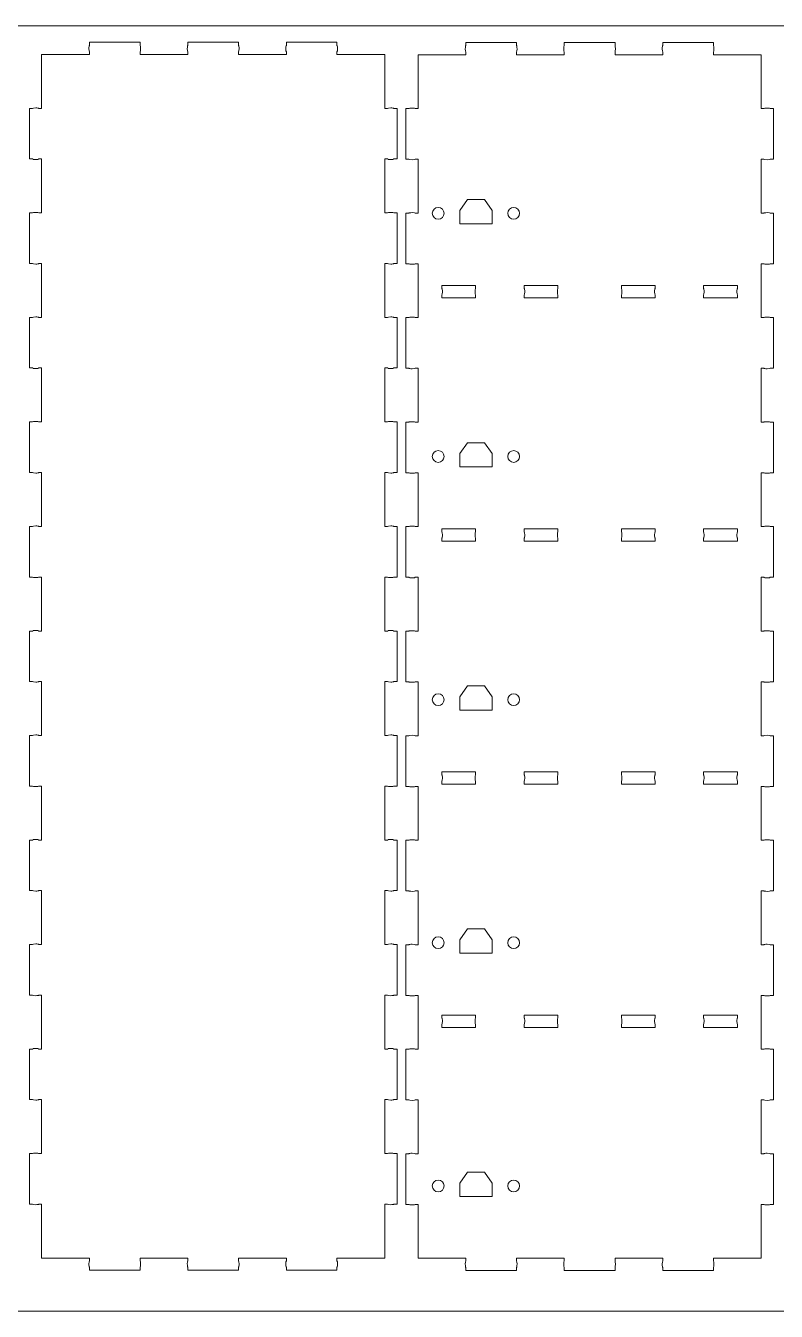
# Model space of a CAD drawing. Header units: inches. Extents: x -2.2 to 21.8, y -0.5 to 11.5.
# Drawn here: x 4.16 to 11.15, y -0.5 to 11.5 of the extents above; entities that cross this region are included whole.
import ezdxf

# ---------------------------------------------------------------- set-up
doc = ezdxf.new("R2010")
doc.units = ezdxf.units.IN
doc.header["$MEASUREMENT"] = 0
doc.layers.add('Visible', color=7, linetype='Continuous', lineweight=0)

# ---------------------------------------------------------------- blocks, each defined once
blk = doc.blocks.new('Block_1')
at = {"layer": 'Visible', "color": 1, "lineweight": 0, "true_color": 0xff0000}
for p, q in [((4.749, 11.316), (4.749, 11.345)), ((5.222, 11.345), (4.749, 11.345)), ((5.222, 11.316), (5.222, 11.345)), ((5.667, 11.316), (5.667, 11.345)), ((6.14, 11.345), (5.667, 11.345)), ((6.14, 11.316), (6.14, 11.345)), ((6.586, 11.316), (6.586, 11.345)), ((7.058, 11.345), (6.586, 11.345)), ((7.058, 11.316), (7.058, 11.345)), ((8.26, 11.314), (8.26, 11.343)), ((8.732, 11.343), (8.26, 11.343)), ((8.732, 11.314), (8.732, 11.343)), ((9.178, 11.314), (9.178, 11.343)), ((9.651, 11.343), (9.178, 11.343)), ((9.651, 11.314), (9.651, 11.343)), ((10.096, 11.314), (10.096, 11.343)), ((10.569, 11.343), (10.096, 11.343)), ((10.569, 11.314), (10.569, 11.343)), ((4.303, 10.728), (4.303, 11.231)), ((4.303, 11.231), (4.749, 11.231)), ((4.749, 11.231), (4.749, 11.257)), ((5.222, 11.231), (5.222, 11.257)), ((5.222, 11.231), (5.667, 11.231)), ((5.667, 11.231), (5.667, 11.257)), ((6.14, 11.231), (6.14, 11.257)), ((6.14, 11.231), (6.586, 11.231)), ((6.586, 11.231), (6.586, 11.257)), ((7.058, 11.231), (7.058, 11.257)), ((7.058, 11.231), (7.504, 11.231)), ((7.504, 10.728), (7.504, 11.231)), ((7.814, 10.726), (7.814, 11.229)), ((7.814, 11.229), (8.26, 11.229)), ((8.26, 11.229), (8.26, 11.255)), ((8.732, 11.229), (8.732, 11.255)), ((8.732, 11.229), (9.178, 11.229)), ((9.178, 11.229), (9.178, 11.255)), ((9.651, 11.229), (9.651, 11.255)), ((9.651, 11.229), (10.096, 11.229)), ((10.096, 11.229), (10.096, 11.255)), ((10.569, 11.229), (10.569, 11.255)), ((10.569, 11.229), (11.015, 11.229)), ((11.015, 10.726), (11.015, 11.229)), ((4.189, 10.728), (4.189, 10.256)), ((4.219, 10.728), (4.189, 10.728)), ((4.303, 10.728), (4.278, 10.728)), ((7.504, 10.728), (7.53, 10.728)), ((7.589, 10.728), (7.618, 10.728)), ((7.618, 10.728), (7.618, 10.256)), ((7.7, 10.726), (7.7, 10.253)), ((7.729, 10.726), (7.7, 10.726)), ((7.814, 10.726), (7.788, 10.726)), ((11.015, 10.726), (11.04, 10.726)), ((11.099, 10.726), (11.129, 10.726)), ((11.129, 10.726), (11.129, 10.253)), ((4.219, 10.256), (4.189, 10.256)), ((4.303, 10.256), (4.278, 10.256)), ((4.303, 9.753), (4.303, 10.256)), ((7.504, 10.256), (7.53, 10.256)), ((7.504, 9.753), (7.504, 10.256)), ((7.589, 10.256), (7.618, 10.256)), ((7.729, 10.253), (7.7, 10.253)), ((7.814, 10.253), (7.788, 10.253)), ((7.814, 9.75), (7.814, 10.253)), ((11.015, 10.253), (11.04, 10.253)), ((11.015, 9.75), (11.015, 10.253)), ((11.099, 10.253), (11.129, 10.253)), ((8.275, 9.878), (8.204, 9.775)), ((8.275, 9.878), (8.433, 9.878)), ((8.433, 9.878), (8.504, 9.775)), ((4.189, 9.753), (4.189, 9.28)), ((4.219, 9.753), (4.189, 9.753)), ((4.303, 9.753), (4.278, 9.753)), ((7.504, 9.753), (7.53, 9.753)), ((7.589, 9.753), (7.618, 9.753)), ((7.618, 9.753), (7.618, 9.28)), ((7.7, 9.75), (7.7, 9.278)), ((7.729, 9.75), (7.7, 9.75)), ((7.814, 9.75), (7.788, 9.75)), ((8.204, 9.775), (8.204, 9.651)), ((8.504, 9.775), (8.504, 9.651)), ((11.015, 9.75), (11.04, 9.75)), ((11.099, 9.75), (11.129, 9.75)), ((11.129, 9.75), (11.129, 9.278)), ((8.204, 9.651), (8.504, 9.651)), ((4.219, 9.28), (4.189, 9.28)), ((4.303, 9.28), (4.278, 9.28)), ((4.303, 8.777), (4.303, 9.28)), ((7.504, 9.28), (7.53, 9.28)), ((7.504, 8.777), (7.504, 9.28)), ((7.589, 9.28), (7.618, 9.28)), ((7.729, 9.278), (7.7, 9.278)), ((7.814, 9.278), (7.788, 9.278)), ((7.814, 8.775), (7.814, 9.278)), ((11.015, 9.278), (11.04, 9.278)), ((11.015, 8.775), (11.015, 9.278)), ((11.099, 9.278), (11.129, 9.278)), ((8.351, 9.074), (8.036, 9.074)), ((8.036, 9.074), (8.036, 9.046)), ((8.351, 9.074), (8.351, 9.046)), ((8.804, 9.074), (9.119, 9.074)), ((8.804, 9.046), (8.804, 9.074)), ((9.119, 9.046), (9.119, 9.074)), ((9.71, 9.074), (10.025, 9.074)), ((9.71, 9.074), (9.71, 9.046)), ((10.025, 9.074), (10.025, 9.046)), ((10.477, 9.074), (10.792, 9.074)), ((10.477, 9.046), (10.477, 9.074)), ((10.792, 9.046), (10.792, 9.074)), ((8.036, 8.987), (8.036, 8.959)), ((8.351, 8.959), (8.036, 8.959)), ((8.351, 8.987), (8.351, 8.959)), ((8.804, 8.959), (8.804, 8.987)), ((8.804, 8.959), (9.119, 8.959)), ((9.119, 8.959), (9.119, 8.987)), ((9.71, 8.987), (9.71, 8.959)), ((9.71, 8.959), (10.025, 8.959)), ((10.025, 8.987), (10.025, 8.959)), ((10.477, 8.959), (10.477, 8.987)), ((10.477, 8.959), (10.792, 8.959)), ((10.792, 8.959), (10.792, 8.987)), ((4.189, 8.777), (4.189, 8.305)), ((4.219, 8.777), (4.189, 8.777)), ((4.303, 8.777), (4.278, 8.777)), ((7.504, 8.777), (7.53, 8.777)), ((7.589, 8.777), (7.618, 8.777)), ((7.618, 8.777), (7.618, 8.305)), ((7.7, 8.775), (7.7, 8.302)), ((7.729, 8.775), (7.7, 8.775)), ((7.814, 8.775), (7.788, 8.775)), ((11.015, 8.775), (11.04, 8.775)), ((11.099, 8.775), (11.129, 8.775)), ((11.129, 8.775), (11.129, 8.302)), ((4.219, 8.305), (4.189, 8.305)), ((4.303, 8.305), (4.278, 8.305)), ((4.303, 7.801), (4.303, 8.305)), ((7.504, 8.305), (7.53, 8.305)), ((7.504, 7.801), (7.504, 8.305)), ((7.589, 8.305), (7.618, 8.305)), ((7.729, 8.302), (7.7, 8.302)), ((7.814, 8.302), (7.788, 8.302)), ((7.814, 7.799), (7.814, 8.302)), ((11.015, 8.302), (11.04, 8.302)), ((11.015, 7.799), (11.015, 8.302)), ((11.099, 8.302), (11.129, 8.302)), ((4.189, 7.801), (4.189, 7.329)), ((4.219, 7.801), (4.189, 7.801)), ((4.303, 7.801), (4.278, 7.801)), ((7.504, 7.801), (7.53, 7.801)), ((7.589, 7.801), (7.618, 7.801)), ((7.618, 7.801), (7.618, 7.329)), ((7.7, 7.799), (7.7, 7.327)), ((7.729, 7.799), (7.7, 7.799)), ((7.814, 7.799), (7.788, 7.799)), ((11.015, 7.799), (11.04, 7.799)), ((11.099, 7.799), (11.129, 7.799)), ((11.129, 7.799), (11.129, 7.327)), ((8.275, 7.608), (8.204, 7.506)), ((8.275, 7.608), (8.433, 7.608)), ((8.433, 7.608), (8.504, 7.506)), ((8.204, 7.506), (8.204, 7.382)), ((8.504, 7.506), (8.504, 7.382)), ((4.219, 7.329), (4.189, 7.329)), ((4.303, 7.329), (4.278, 7.329)), ((4.303, 6.826), (4.303, 7.329)), ((7.504, 7.329), (7.53, 7.329)), ((7.504, 6.826), (7.504, 7.329)), ((7.589, 7.329), (7.618, 7.329)), ((7.729, 7.327), (7.7, 7.327)), ((7.814, 7.327), (7.788, 7.327)), ((7.814, 6.824), (7.814, 7.327)), ((8.204, 7.382), (8.504, 7.382)), ((11.015, 7.327), (11.04, 7.327)), ((11.015, 6.824), (11.015, 7.327)), ((11.099, 7.327), (11.129, 7.327)), ((4.189, 6.826), (4.189, 6.353)), ((4.219, 6.826), (4.189, 6.826)), ((4.303, 6.826), (4.278, 6.826)), ((7.504, 6.826), (7.53, 6.826)), ((7.589, 6.826), (7.618, 6.826)), ((7.618, 6.826), (7.618, 6.353)), ((7.7, 6.824), (7.7, 6.351)), ((7.729, 6.824), (7.7, 6.824)), ((7.814, 6.824), (7.788, 6.824)), ((8.351, 6.804), (8.036, 6.804)), ((8.036, 6.804), (8.036, 6.776)), ((8.351, 6.804), (8.351, 6.776)), ((8.804, 6.804), (9.119, 6.804)), ((8.804, 6.776), (8.804, 6.804)), ((9.119, 6.776), (9.119, 6.804)), ((9.71, 6.804), (10.025, 6.804)), ((9.71, 6.804), (9.71, 6.776)), ((10.025, 6.804), (10.025, 6.776)), ((10.477, 6.804), (10.792, 6.804)), ((10.477, 6.776), (10.477, 6.804)), ((10.792, 6.776), (10.792, 6.804)), ((11.015, 6.824), (11.04, 6.824)), ((11.099, 6.824), (11.129, 6.824)), ((11.129, 6.824), (11.129, 6.351)), ((8.036, 6.717), (8.036, 6.69)), ((8.351, 6.69), (8.036, 6.69)), ((8.351, 6.717), (8.351, 6.69)), ((8.804, 6.69), (8.804, 6.717)), ((8.804, 6.69), (9.119, 6.69)), ((9.119, 6.69), (9.119, 6.717)), ((9.71, 6.717), (9.71, 6.69)), ((9.71, 6.69), (10.025, 6.69)), ((10.025, 6.717), (10.025, 6.69)), ((10.477, 6.69), (10.477, 6.717)), ((10.477, 6.69), (10.792, 6.69)), ((10.792, 6.69), (10.792, 6.717)), ((4.219, 6.353), (4.189, 6.353)), ((4.303, 6.353), (4.278, 6.353)), ((4.303, 5.85), (4.303, 6.353)), ((7.504, 6.353), (7.53, 6.353)), ((7.504, 5.85), (7.504, 6.353)), ((7.589, 6.353), (7.618, 6.353)), ((7.729, 6.351), (7.7, 6.351)), ((7.814, 6.351), (7.788, 6.351)), ((7.814, 5.848), (7.814, 6.351)), ((11.015, 6.351), (11.04, 6.351)), ((11.015, 5.848), (11.015, 6.351)), ((11.099, 6.351), (11.129, 6.351)), ((4.189, 5.85), (4.189, 5.378)), ((4.219, 5.85), (4.189, 5.85)), ((4.303, 5.85), (4.278, 5.85)), ((7.504, 5.85), (7.53, 5.85)), ((7.589, 5.85), (7.618, 5.85)), ((7.618, 5.85), (7.618, 5.378)), ((7.7, 5.848), (7.7, 5.376)), ((7.729, 5.848), (7.7, 5.848)), ((7.814, 5.848), (7.788, 5.848)), ((11.015, 5.848), (11.04, 5.848)), ((11.099, 5.848), (11.129, 5.848)), ((11.129, 5.848), (11.129, 5.376)), ((4.219, 5.378), (4.189, 5.378)), ((4.303, 5.378), (4.278, 5.378)), ((4.303, 4.875), (4.303, 5.378)), ((7.504, 5.378), (7.53, 5.378)), ((7.504, 4.875), (7.504, 5.378)), ((7.589, 5.378), (7.618, 5.378)), ((7.729, 5.376), (7.7, 5.376)), ((7.814, 5.376), (7.788, 5.376)), ((7.814, 4.873), (7.814, 5.376)), ((8.275, 5.338), (8.204, 5.236)), ((8.275, 5.338), (8.433, 5.338)), ((8.433, 5.338), (8.504, 5.236)), ((11.015, 5.376), (11.04, 5.376)), ((11.015, 4.873), (11.015, 5.376)), ((11.099, 5.376), (11.129, 5.376)), ((8.204, 5.236), (8.204, 5.112)), ((8.504, 5.236), (8.504, 5.112)), ((8.204, 5.112), (8.504, 5.112)), ((4.189, 4.875), (4.189, 4.402)), ((4.219, 4.875), (4.189, 4.875)), ((4.303, 4.875), (4.278, 4.875)), ((7.504, 4.875), (7.53, 4.875)), ((7.589, 4.875), (7.618, 4.875)), ((7.618, 4.875), (7.618, 4.402)), ((7.7, 4.873), (7.7, 4.4)), ((7.729, 4.873), (7.7, 4.873)), ((7.814, 4.873), (7.788, 4.873)), ((11.015, 4.873), (11.04, 4.873)), ((11.099, 4.873), (11.129, 4.873)), ((11.129, 4.873), (11.129, 4.4)), ((8.351, 4.534), (8.036, 4.534)), ((8.036, 4.534), (8.036, 4.507)), ((8.036, 4.448), (8.036, 4.42)), ((8.351, 4.534), (8.351, 4.507)), ((8.351, 4.448), (8.351, 4.42)), ((8.804, 4.534), (9.119, 4.534)), ((8.804, 4.507), (8.804, 4.534)), ((8.804, 4.42), (8.804, 4.448)), ((9.119, 4.507), (9.119, 4.534)), ((9.119, 4.42), (9.119, 4.448)), ((9.71, 4.534), (10.025, 4.534)), ((9.71, 4.534), (9.71, 4.507)), ((9.71, 4.448), (9.71, 4.42)), ((10.025, 4.534), (10.025, 4.507)), ((10.025, 4.448), (10.025, 4.42)), ((10.477, 4.534), (10.792, 4.534)), ((10.477, 4.507), (10.477, 4.534)), ((10.477, 4.42), (10.477, 4.448)), ((10.792, 4.507), (10.792, 4.534)), ((10.792, 4.42), (10.792, 4.448)), ((4.219, 4.402), (4.189, 4.402)), ((4.303, 4.402), (4.278, 4.402)), ((4.303, 3.899), (4.303, 4.402)), ((7.504, 4.402), (7.53, 4.402)), ((7.504, 3.899), (7.504, 4.402)), ((7.589, 4.402), (7.618, 4.402)), ((7.729, 4.4), (7.7, 4.4)), ((7.814, 4.4), (7.788, 4.4)), ((7.814, 3.897), (7.814, 4.4)), ((8.351, 4.42), (8.036, 4.42)), ((8.804, 4.42), (9.119, 4.42)), ((9.71, 4.42), (10.025, 4.42)), ((10.477, 4.42), (10.792, 4.42)), ((11.015, 4.4), (11.04, 4.4)), ((11.015, 3.897), (11.015, 4.4)), ((11.099, 4.4), (11.129, 4.4)), ((4.189, 3.899), (4.189, 3.427)), ((4.219, 3.899), (4.189, 3.899)), ((4.303, 3.899), (4.278, 3.899)), ((7.504, 3.899), (7.53, 3.899)), ((7.589, 3.899), (7.618, 3.899)), ((7.618, 3.899), (7.618, 3.427)), ((7.7, 3.897), (7.7, 3.425)), ((7.729, 3.897), (7.7, 3.897)), ((7.814, 3.897), (7.788, 3.897)), ((11.015, 3.897), (11.04, 3.897)), ((11.099, 3.897), (11.129, 3.897)), ((11.129, 3.897), (11.129, 3.425)), ((4.219, 3.427), (4.189, 3.427)), ((4.303, 3.427), (4.278, 3.427)), ((4.303, 2.924), (4.303, 3.427)), ((7.504, 3.427), (7.53, 3.427)), ((7.504, 2.924), (7.504, 3.427)), ((7.589, 3.427), (7.618, 3.427)), ((7.729, 3.425), (7.7, 3.425)), ((7.814, 3.425), (7.788, 3.425)), ((7.814, 2.921), (7.814, 3.425)), ((11.015, 3.425), (11.04, 3.425)), ((11.015, 2.921), (11.015, 3.425)), ((11.099, 3.425), (11.129, 3.425)), ((8.275, 3.069), (8.204, 2.966)), ((8.275, 3.069), (8.433, 3.069)), ((8.433, 3.069), (8.504, 2.966)), ((4.189, 2.924), (4.189, 2.451)), ((4.219, 2.924), (4.189, 2.924)), ((4.303, 2.924), (4.278, 2.924)), ((7.504, 2.924), (7.53, 2.924)), ((7.589, 2.924), (7.618, 2.924)), ((7.618, 2.924), (7.618, 2.451)), ((7.7, 2.921), (7.7, 2.449)), ((7.729, 2.921), (7.7, 2.921)), ((7.814, 2.921), (7.788, 2.921)), ((8.204, 2.966), (8.204, 2.842)), ((8.504, 2.966), (8.504, 2.842)), ((11.015, 2.921), (11.04, 2.921)), ((11.099, 2.921), (11.129, 2.921)), ((11.129, 2.921), (11.129, 2.449)), ((8.204, 2.842), (8.504, 2.842)), ((4.219, 2.451), (4.189, 2.451)), ((4.303, 2.451), (4.278, 2.451)), ((4.303, 1.948), (4.303, 2.451)), ((7.504, 2.451), (7.53, 2.451)), ((7.504, 1.948), (7.504, 2.451)), ((7.589, 2.451), (7.618, 2.451)), ((7.729, 2.449), (7.7, 2.449)), ((7.814, 2.449), (7.788, 2.449)), ((7.814, 1.946), (7.814, 2.449)), ((11.015, 2.449), (11.04, 2.449)), ((11.015, 1.946), (11.015, 2.449)), ((11.099, 2.449), (11.129, 2.449)), ((8.351, 2.264), (8.036, 2.264)), ((8.036, 2.264), (8.036, 2.237)), ((8.036, 2.178), (8.036, 2.15)), ((8.351, 2.264), (8.351, 2.237)), ((8.351, 2.178), (8.351, 2.15)), ((8.804, 2.264), (9.119, 2.264)), ((8.804, 2.237), (8.804, 2.264)), ((8.804, 2.15), (8.804, 2.178)), ((9.119, 2.237), (9.119, 2.264)), ((9.119, 2.15), (9.119, 2.178)), ((9.71, 2.264), (10.025, 2.264)), ((9.71, 2.264), (9.71, 2.237)), ((9.71, 2.178), (9.71, 2.15)), ((10.025, 2.264), (10.025, 2.237)), ((10.025, 2.178), (10.025, 2.15)), ((10.477, 2.264), (10.792, 2.264)), ((10.477, 2.237), (10.477, 2.264)), ((10.477, 2.15), (10.477, 2.178)), ((10.792, 2.237), (10.792, 2.264)), ((10.792, 2.15), (10.792, 2.178)), ((8.351, 2.15), (8.036, 2.15)), ((8.804, 2.15), (9.119, 2.15)), ((9.71, 2.15), (10.025, 2.15)), ((10.477, 2.15), (10.792, 2.15)), ((4.189, 1.948), (4.189, 1.476)), ((4.219, 1.948), (4.189, 1.948)), ((4.303, 1.948), (4.278, 1.948)), ((7.504, 1.948), (7.53, 1.948)), ((7.589, 1.948), (7.618, 1.948)), ((7.618, 1.948), (7.618, 1.476)), ((7.7, 1.946), (7.7, 1.473)), ((7.729, 1.946), (7.7, 1.946)), ((7.814, 1.946), (7.788, 1.946)), ((11.015, 1.946), (11.04, 1.946)), ((11.099, 1.946), (11.129, 1.946)), ((11.129, 1.946), (11.129, 1.473)), ((4.219, 1.476), (4.189, 1.476)), ((4.303, 1.476), (4.278, 1.476)), ((4.303, 0.972), (4.303, 1.476)), ((7.504, 1.476), (7.53, 1.476)), ((7.504, 0.972), (7.504, 1.476)), ((7.589, 1.476), (7.618, 1.476)), ((7.729, 1.473), (7.7, 1.473)), ((7.814, 1.473), (7.788, 1.473)), ((7.814, 0.97), (7.814, 1.473)), ((11.015, 1.473), (11.04, 1.473)), ((11.015, 0.97), (11.015, 1.473)), ((11.099, 1.473), (11.129, 1.473)), ((4.189, 0.972), (4.189, 0.5)), ((4.219, 0.972), (4.189, 0.972)), ((4.303, 0.972), (4.278, 0.972)), ((7.504, 0.972), (7.53, 0.972)), ((7.589, 0.972), (7.618, 0.972)), ((7.618, 0.972), (7.618, 0.5)), ((7.7, 0.97), (7.7, 0.498)), ((7.729, 0.97), (7.7, 0.97)), ((7.814, 0.97), (7.788, 0.97)), ((11.015, 0.97), (11.04, 0.97)), ((11.099, 0.97), (11.129, 0.97)), ((11.129, 0.97), (11.129, 0.498)), ((8.275, 0.799), (8.204, 0.697)), ((8.275, 0.799), (8.433, 0.799)), ((8.433, 0.799), (8.504, 0.697)), ((8.204, 0.697), (8.204, 0.573)), ((8.504, 0.697), (8.504, 0.573)), ((4.219, 0.5), (4.189, 0.5)), ((4.303, 0.5), (4.278, 0.5)), ((4.303, -0.003), (4.303, 0.5)), ((7.504, 0.5), (7.53, 0.5)), ((7.504, -0.003), (7.504, 0.5)), ((7.589, 0.5), (7.618, 0.5)), ((7.729, 0.498), (7.7, 0.498)), ((7.814, 0.498), (7.788, 0.498)), ((7.814, -0.005), (7.814, 0.498)), ((8.204, 0.573), (8.504, 0.573)), ((11.015, 0.498), (11.04, 0.498)), ((11.015, -0.005), (11.015, 0.498)), ((11.099, 0.498), (11.129, 0.498)), ((4.303, -0.003), (4.749, -0.003)), ((4.749, -0.003), (4.749, -0.029)), ((4.749, -0.088), (4.749, -0.117)), ((5.222, -0.117), (4.749, -0.117)), ((5.222, -0.003), (5.222, -0.029)), ((5.222, -0.003), (5.667, -0.003)), ((5.222, -0.088), (5.222, -0.117)), ((5.667, -0.003), (5.667, -0.029)), ((5.667, -0.088), (5.667, -0.117)), ((6.14, -0.117), (5.667, -0.117)), ((6.14, -0.003), (6.14, -0.029)), ((6.14, -0.003), (6.586, -0.003)), ((6.14, -0.088), (6.14, -0.117)), ((6.586, -0.003), (6.586, -0.029)), ((6.586, -0.088), (6.586, -0.117)), ((7.058, -0.117), (6.586, -0.117)), ((7.058, -0.003), (7.058, -0.029)), ((7.058, -0.003), (7.504, -0.003)), ((7.058, -0.088), (7.058, -0.117)), ((7.814, -0.005), (8.26, -0.005)), ((8.26, -0.005), (8.26, -0.031)), ((8.26, -0.09), (8.26, -0.119)), ((8.732, -0.119), (8.26, -0.119)), ((8.732, -0.005), (9.178, -0.005)), ((8.732, -0.005), (8.732, -0.031)), ((8.732, -0.09), (8.732, -0.119)), ((9.178, -0.005), (9.178, -0.031)), ((9.178, -0.09), (9.178, -0.119)), ((9.651, -0.119), (9.178, -0.119)), ((9.651, -0.005), (10.096, -0.005)), ((9.651, -0.005), (9.651, -0.031)), ((9.651, -0.09), (9.651, -0.119)), ((10.096, -0.005), (10.096, -0.031)), ((10.096, -0.09), (10.096, -0.119)), ((10.569, -0.119), (10.096, -0.119)), ((10.569, -0.005), (11.015, -0.005)), ((10.569, -0.005), (10.569, -0.031)), ((10.569, -0.09), (10.569, -0.119))]:
    blk.add_line(p, q, dxfattribs=at)
at = {"layer": 'Visible', "color": 18, "lineweight": 0, "true_color": 0x000000}
blk.add_lwpolyline([(-2.25, -0.5), (-2.25, 11.5), (21.75, 11.5), (21.75, -0.5)], close=True, dxfattribs=at)
at = {"layer": 'Visible', "color": 1, "lineweight": 0, "true_color": 0xff0000}
for centre in [(8.002, 9.749), (8.706, 9.749), (8.002, 7.479), (8.706, 7.479), (8.002, 5.209), (8.706, 5.209), (8.002, 2.94), (8.706, 2.94), (8.002, 0.67), (8.706, 0.67)]:
    blk.add_circle(centre, 0.0551, dxfattribs=at)
for points in [[(4.749, 11.316), (4.746, 11.316), (4.744, 11.303), (4.744, 11.286), (4.744, 11.27), (4.746, 11.257), (4.749, 11.257)], [(5.222, 11.257), (5.224, 11.257), (5.226, 11.27), (5.226, 11.286), (5.226, 11.303), (5.224, 11.316), (5.222, 11.316)], [(5.667, 11.316), (5.665, 11.316), (5.662, 11.303), (5.662, 11.286), (5.662, 11.27), (5.665, 11.257), (5.667, 11.257)], [(6.14, 11.257), (6.143, 11.257), (6.145, 11.27), (6.145, 11.286), (6.145, 11.303), (6.143, 11.316), (6.14, 11.316)], [(6.586, 11.316), (6.583, 11.316), (6.581, 11.303), (6.581, 11.286), (6.581, 11.27), (6.583, 11.257), (6.586, 11.257)], [(7.058, 11.257), (7.061, 11.257), (7.063, 11.27), (7.063, 11.286), (7.063, 11.303), (7.061, 11.316), (7.058, 11.316)], [(8.26, 11.314), (8.257, 11.314), (8.255, 11.3), (8.255, 11.284), (8.255, 11.268), (8.257, 11.255), (8.26, 11.255)], [(8.732, 11.255), (8.735, 11.255), (8.737, 11.268), (8.737, 11.284), (8.737, 11.3), (8.735, 11.314), (8.732, 11.314)], [(9.178, 11.314), (9.175, 11.314), (9.173, 11.3), (9.173, 11.284), (9.173, 11.268), (9.175, 11.255), (9.178, 11.255)], [(9.651, 11.255), (9.653, 11.255), (9.655, 11.268), (9.655, 11.284), (9.655, 11.3), (9.653, 11.314), (9.651, 11.314)], [(10.096, 11.314), (10.094, 11.314), (10.091, 11.3), (10.091, 11.284), (10.091, 11.268), (10.094, 11.255), (10.096, 11.255)], [(10.569, 11.255), (10.572, 11.255), (10.574, 11.268), (10.574, 11.284), (10.574, 11.3), (10.572, 11.314), (10.569, 11.314)], [(4.278, 10.728), (4.278, 10.731), (4.264, 10.733), (4.248, 10.733), (4.232, 10.733), (4.219, 10.731), (4.219, 10.728)], [(7.589, 10.728), (7.589, 10.731), (7.575, 10.733), (7.559, 10.733), (7.543, 10.733), (7.53, 10.731), (7.53, 10.728)], [(7.788, 10.726), (7.788, 10.729), (7.775, 10.731), (7.759, 10.731), (7.743, 10.731), (7.729, 10.729), (7.729, 10.726)], [(11.099, 10.726), (11.099, 10.729), (11.086, 10.731), (11.07, 10.731), (11.054, 10.731), (11.04, 10.729), (11.04, 10.726)], [(4.219, 10.256), (4.219, 10.253), (4.232, 10.251), (4.248, 10.251), (4.264, 10.251), (4.278, 10.253), (4.278, 10.256)], [(7.53, 10.256), (7.53, 10.253), (7.543, 10.251), (7.559, 10.251), (7.575, 10.251), (7.589, 10.253), (7.589, 10.256)], [(7.729, 10.253), (7.729, 10.251), (7.743, 10.249), (7.759, 10.249), (7.775, 10.249), (7.788, 10.251), (7.788, 10.253)], [(11.04, 10.253), (11.04, 10.251), (11.054, 10.249), (11.07, 10.249), (11.086, 10.249), (11.099, 10.251), (11.099, 10.253)], [(4.278, 9.753), (4.278, 9.755), (4.264, 9.757), (4.248, 9.757), (4.232, 9.757), (4.219, 9.755), (4.219, 9.753)], [(7.589, 9.753), (7.589, 9.755), (7.575, 9.757), (7.559, 9.757), (7.543, 9.757), (7.53, 9.755), (7.53, 9.753)], [(7.788, 9.75), (7.788, 9.753), (7.775, 9.755), (7.759, 9.755), (7.743, 9.755), (7.729, 9.753), (7.729, 9.75)], [(11.099, 9.75), (11.099, 9.753), (11.086, 9.755), (11.07, 9.755), (11.054, 9.755), (11.04, 9.753), (11.04, 9.75)], [(4.219, 9.28), (4.219, 9.277), (4.232, 9.275), (4.248, 9.275), (4.264, 9.275), (4.278, 9.277), (4.278, 9.28)], [(7.53, 9.28), (7.53, 9.277), (7.543, 9.275), (7.559, 9.275), (7.575, 9.275), (7.589, 9.277), (7.589, 9.28)], [(7.729, 9.278), (7.729, 9.275), (7.743, 9.273), (7.759, 9.273), (7.775, 9.273), (7.788, 9.275), (7.788, 9.278)], [(11.04, 9.278), (11.04, 9.275), (11.054, 9.273), (11.07, 9.273), (11.086, 9.273), (11.099, 9.275), (11.099, 9.278)], [(8.036, 8.987), (8.039, 8.987), (8.041, 9), (8.041, 9.016), (8.041, 9.033), (8.039, 9.046), (8.036, 9.046)], [(8.351, 9.046), (8.349, 9.046), (8.346, 9.033), (8.346, 9.016), (8.346, 9), (8.349, 8.987), (8.351, 8.987)], [(8.804, 8.987), (8.807, 8.987), (8.809, 9), (8.809, 9.016), (8.809, 9.033), (8.807, 9.046), (8.804, 9.046)], [(9.119, 9.046), (9.116, 9.046), (9.114, 9.033), (9.114, 9.016), (9.114, 9), (9.116, 8.987), (9.119, 8.987)], [(9.71, 8.987), (9.712, 8.987), (9.715, 9), (9.715, 9.016), (9.715, 9.033), (9.712, 9.046), (9.71, 9.046)], [(10.025, 9.046), (10.022, 9.046), (10.02, 9.033), (10.02, 9.016), (10.02, 9), (10.022, 8.987), (10.025, 8.987)], [(10.477, 8.987), (10.48, 8.987), (10.482, 9), (10.482, 9.016), (10.482, 9.033), (10.48, 9.046), (10.477, 9.046)], [(10.792, 9.046), (10.79, 9.046), (10.787, 9.033), (10.787, 9.016), (10.787, 9), (10.79, 8.987), (10.792, 8.987)], [(4.278, 8.777), (4.278, 8.78), (4.264, 8.782), (4.248, 8.782), (4.232, 8.782), (4.219, 8.78), (4.219, 8.777)], [(7.589, 8.777), (7.589, 8.78), (7.575, 8.782), (7.559, 8.782), (7.543, 8.782), (7.53, 8.78), (7.53, 8.777)], [(7.788, 8.775), (7.788, 8.778), (7.775, 8.78), (7.759, 8.78), (7.743, 8.78), (7.729, 8.778), (7.729, 8.775)], [(11.099, 8.775), (11.099, 8.778), (11.086, 8.78), (11.07, 8.78), (11.054, 8.78), (11.04, 8.778), (11.04, 8.775)], [(4.219, 8.305), (4.219, 8.302), (4.232, 8.3), (4.248, 8.3), (4.264, 8.3), (4.278, 8.302), (4.278, 8.305)], [(7.53, 8.305), (7.53, 8.302), (7.543, 8.3), (7.559, 8.3), (7.575, 8.3), (7.589, 8.302), (7.589, 8.305)], [(7.729, 8.302), (7.729, 8.3), (7.743, 8.297), (7.759, 8.297), (7.775, 8.297), (7.788, 8.3), (7.788, 8.302)], [(11.04, 8.302), (11.04, 8.3), (11.054, 8.297), (11.07, 8.297), (11.086, 8.297), (11.099, 8.3), (11.099, 8.302)], [(4.278, 7.801), (4.278, 7.804), (4.264, 7.806), (4.248, 7.806), (4.232, 7.806), (4.219, 7.804), (4.219, 7.801)], [(7.589, 7.801), (7.589, 7.804), (7.575, 7.806), (7.559, 7.806), (7.543, 7.806), (7.53, 7.804), (7.53, 7.801)], [(7.788, 7.799), (7.788, 7.802), (7.775, 7.804), (7.759, 7.804), (7.743, 7.804), (7.729, 7.802), (7.729, 7.799)], [(11.099, 7.799), (11.099, 7.802), (11.086, 7.804), (11.07, 7.804), (11.054, 7.804), (11.04, 7.802), (11.04, 7.799)], [(4.219, 7.329), (4.219, 7.326), (4.232, 7.324), (4.248, 7.324), (4.264, 7.324), (4.278, 7.326), (4.278, 7.329)], [(7.53, 7.329), (7.53, 7.326), (7.543, 7.324), (7.559, 7.324), (7.575, 7.324), (7.589, 7.326), (7.589, 7.329)], [(7.729, 7.327), (7.729, 7.324), (7.743, 7.322), (7.759, 7.322), (7.775, 7.322), (7.788, 7.324), (7.788, 7.327)], [(11.04, 7.327), (11.04, 7.324), (11.054, 7.322), (11.07, 7.322), (11.086, 7.322), (11.099, 7.324), (11.099, 7.327)], [(4.278, 6.826), (4.278, 6.829), (4.264, 6.831), (4.248, 6.831), (4.232, 6.831), (4.219, 6.829), (4.219, 6.826)], [(7.589, 6.826), (7.589, 6.829), (7.575, 6.831), (7.559, 6.831), (7.543, 6.831), (7.53, 6.829), (7.53, 6.826)], [(7.788, 6.824), (7.788, 6.826), (7.775, 6.829), (7.759, 6.829), (7.743, 6.829), (7.729, 6.826), (7.729, 6.824)], [(8.036, 6.717), (8.039, 6.717), (8.041, 6.73), (8.041, 6.747), (8.041, 6.763), (8.039, 6.776), (8.036, 6.776)], [(8.351, 6.776), (8.349, 6.776), (8.346, 6.763), (8.346, 6.747), (8.346, 6.73), (8.349, 6.717), (8.351, 6.717)], [(8.804, 6.717), (8.807, 6.717), (8.809, 6.73), (8.809, 6.747), (8.809, 6.763), (8.807, 6.776), (8.804, 6.776)], [(9.119, 6.776), (9.116, 6.776), (9.114, 6.763), (9.114, 6.747), (9.114, 6.73), (9.116, 6.717), (9.119, 6.717)], [(9.71, 6.717), (9.712, 6.717), (9.715, 6.73), (9.715, 6.747), (9.715, 6.763), (9.712, 6.776), (9.71, 6.776)], [(10.025, 6.776), (10.022, 6.776), (10.02, 6.763), (10.02, 6.747), (10.02, 6.73), (10.022, 6.717), (10.025, 6.717)], [(10.477, 6.717), (10.48, 6.717), (10.482, 6.73), (10.482, 6.747), (10.482, 6.763), (10.48, 6.776), (10.477, 6.776)], [(10.792, 6.776), (10.79, 6.776), (10.787, 6.763), (10.787, 6.747), (10.787, 6.73), (10.79, 6.717), (10.792, 6.717)], [(11.099, 6.824), (11.099, 6.826), (11.086, 6.829), (11.07, 6.829), (11.054, 6.829), (11.04, 6.826), (11.04, 6.824)], [(4.219, 6.353), (4.219, 6.351), (4.232, 6.348), (4.248, 6.348), (4.264, 6.348), (4.278, 6.351), (4.278, 6.353)], [(7.53, 6.353), (7.53, 6.351), (7.543, 6.348), (7.559, 6.348), (7.575, 6.348), (7.589, 6.351), (7.589, 6.353)], [(7.729, 6.351), (7.729, 6.349), (7.743, 6.346), (7.759, 6.346), (7.775, 6.346), (7.788, 6.349), (7.788, 6.351)], [(11.04, 6.351), (11.04, 6.349), (11.054, 6.346), (11.07, 6.346), (11.086, 6.346), (11.099, 6.349), (11.099, 6.351)], [(4.278, 5.85), (4.278, 5.853), (4.264, 5.855), (4.248, 5.855), (4.232, 5.855), (4.219, 5.853), (4.219, 5.85)], [(7.589, 5.85), (7.589, 5.853), (7.575, 5.855), (7.559, 5.855), (7.543, 5.855), (7.53, 5.853), (7.53, 5.85)], [(7.788, 5.848), (7.788, 5.851), (7.775, 5.853), (7.759, 5.853), (7.743, 5.853), (7.729, 5.851), (7.729, 5.848)], [(11.099, 5.848), (11.099, 5.851), (11.086, 5.853), (11.07, 5.853), (11.054, 5.853), (11.04, 5.851), (11.04, 5.848)], [(4.219, 5.378), (4.219, 5.375), (4.232, 5.373), (4.248, 5.373), (4.264, 5.373), (4.278, 5.375), (4.278, 5.378)], [(7.53, 5.378), (7.53, 5.375), (7.543, 5.373), (7.559, 5.373), (7.575, 5.373), (7.589, 5.375), (7.589, 5.378)], [(7.729, 5.376), (7.729, 5.373), (7.743, 5.371), (7.759, 5.371), (7.775, 5.371), (7.788, 5.373), (7.788, 5.376)], [(11.04, 5.376), (11.04, 5.373), (11.054, 5.371), (11.07, 5.371), (11.086, 5.371), (11.099, 5.373), (11.099, 5.376)], [(4.278, 4.875), (4.278, 4.877), (4.264, 4.88), (4.248, 4.88), (4.232, 4.88), (4.219, 4.877), (4.219, 4.875)], [(7.589, 4.875), (7.589, 4.877), (7.575, 4.88), (7.559, 4.88), (7.543, 4.88), (7.53, 4.877), (7.53, 4.875)], [(7.788, 4.873), (7.788, 4.875), (7.775, 4.877), (7.759, 4.877), (7.743, 4.877), (7.729, 4.875), (7.729, 4.873)], [(11.099, 4.873), (11.099, 4.875), (11.086, 4.877), (11.07, 4.877), (11.054, 4.877), (11.04, 4.875), (11.04, 4.873)], [(8.036, 4.448), (8.039, 4.448), (8.041, 4.461), (8.041, 4.477), (8.041, 4.493), (8.039, 4.507), (8.036, 4.507)], [(8.351, 4.507), (8.349, 4.507), (8.346, 4.493), (8.346, 4.477), (8.346, 4.461), (8.349, 4.448), (8.351, 4.448)], [(8.804, 4.448), (8.807, 4.448), (8.809, 4.461), (8.809, 4.477), (8.809, 4.493), (8.807, 4.507), (8.804, 4.507)], [(9.119, 4.507), (9.116, 4.507), (9.114, 4.493), (9.114, 4.477), (9.114, 4.461), (9.116, 4.448), (9.119, 4.448)], [(9.71, 4.448), (9.712, 4.448), (9.715, 4.461), (9.715, 4.477), (9.715, 4.493), (9.712, 4.507), (9.71, 4.507)], [(10.025, 4.507), (10.022, 4.507), (10.02, 4.493), (10.02, 4.477), (10.02, 4.461), (10.022, 4.448), (10.025, 4.448)], [(10.477, 4.448), (10.48, 4.448), (10.482, 4.461), (10.482, 4.477), (10.482, 4.493), (10.48, 4.507), (10.477, 4.507)], [(10.792, 4.507), (10.79, 4.507), (10.787, 4.493), (10.787, 4.477), (10.787, 4.461), (10.79, 4.448), (10.792, 4.448)], [(4.219, 4.402), (4.219, 4.4), (4.232, 4.397), (4.248, 4.397), (4.264, 4.397), (4.278, 4.4), (4.278, 4.402)], [(7.53, 4.402), (7.53, 4.4), (7.543, 4.397), (7.559, 4.397), (7.575, 4.397), (7.589, 4.4), (7.589, 4.402)], [(7.729, 4.4), (7.729, 4.397), (7.743, 4.395), (7.759, 4.395), (7.775, 4.395), (7.788, 4.397), (7.788, 4.4)], [(11.04, 4.4), (11.04, 4.397), (11.054, 4.395), (11.07, 4.395), (11.086, 4.395), (11.099, 4.397), (11.099, 4.4)], [(4.278, 3.899), (4.278, 3.902), (4.264, 3.904), (4.248, 3.904), (4.232, 3.904), (4.219, 3.902), (4.219, 3.899)], [(7.589, 3.899), (7.589, 3.902), (7.575, 3.904), (7.559, 3.904), (7.543, 3.904), (7.53, 3.902), (7.53, 3.899)], [(7.788, 3.897), (7.788, 3.9), (7.775, 3.902), (7.759, 3.902), (7.743, 3.902), (7.729, 3.9), (7.729, 3.897)], [(11.099, 3.897), (11.099, 3.9), (11.086, 3.902), (11.07, 3.902), (11.054, 3.902), (11.04, 3.9), (11.04, 3.897)], [(4.219, 3.427), (4.219, 3.424), (4.232, 3.422), (4.248, 3.422), (4.264, 3.422), (4.278, 3.424), (4.278, 3.427)], [(7.53, 3.427), (7.53, 3.424), (7.543, 3.422), (7.559, 3.422), (7.575, 3.422), (7.589, 3.424), (7.589, 3.427)], [(7.729, 3.425), (7.729, 3.422), (7.743, 3.42), (7.759, 3.42), (7.775, 3.42), (7.788, 3.422), (7.788, 3.425)], [(11.04, 3.425), (11.04, 3.422), (11.054, 3.42), (11.07, 3.42), (11.086, 3.42), (11.099, 3.422), (11.099, 3.425)], [(4.278, 2.924), (4.278, 2.926), (4.264, 2.929), (4.248, 2.929), (4.232, 2.929), (4.219, 2.926), (4.219, 2.924)], [(7.589, 2.924), (7.589, 2.926), (7.575, 2.929), (7.559, 2.929), (7.543, 2.929), (7.53, 2.926), (7.53, 2.924)], [(7.788, 2.921), (7.788, 2.924), (7.775, 2.926), (7.759, 2.926), (7.743, 2.926), (7.729, 2.924), (7.729, 2.921)], [(11.099, 2.921), (11.099, 2.924), (11.086, 2.926), (11.07, 2.926), (11.054, 2.926), (11.04, 2.924), (11.04, 2.921)], [(4.219, 2.451), (4.219, 2.448), (4.232, 2.446), (4.248, 2.446), (4.264, 2.446), (4.278, 2.448), (4.278, 2.451)], [(7.53, 2.451), (7.53, 2.448), (7.543, 2.446), (7.559, 2.446), (7.575, 2.446), (7.589, 2.448), (7.589, 2.451)], [(7.729, 2.449), (7.729, 2.446), (7.743, 2.444), (7.759, 2.444), (7.775, 2.444), (7.788, 2.446), (7.788, 2.449)], [(11.04, 2.449), (11.04, 2.446), (11.054, 2.444), (11.07, 2.444), (11.086, 2.444), (11.099, 2.446), (11.099, 2.449)], [(8.036, 2.178), (8.039, 2.178), (8.041, 2.191), (8.041, 2.207), (8.041, 2.224), (8.039, 2.237), (8.036, 2.237)], [(8.351, 2.237), (8.349, 2.237), (8.346, 2.224), (8.346, 2.207), (8.346, 2.191), (8.349, 2.178), (8.351, 2.178)], [(8.804, 2.178), (8.807, 2.178), (8.809, 2.191), (8.809, 2.207), (8.809, 2.224), (8.807, 2.237), (8.804, 2.237)], [(9.119, 2.237), (9.116, 2.237), (9.114, 2.224), (9.114, 2.207), (9.114, 2.191), (9.116, 2.178), (9.119, 2.178)], [(9.71, 2.178), (9.712, 2.178), (9.715, 2.191), (9.715, 2.207), (9.715, 2.224), (9.712, 2.237), (9.71, 2.237)], [(10.025, 2.237), (10.022, 2.237), (10.02, 2.224), (10.02, 2.207), (10.02, 2.191), (10.022, 2.178), (10.025, 2.178)], [(10.477, 2.178), (10.48, 2.178), (10.482, 2.191), (10.482, 2.207), (10.482, 2.224), (10.48, 2.237), (10.477, 2.237)], [(10.792, 2.237), (10.79, 2.237), (10.787, 2.224), (10.787, 2.207), (10.787, 2.191), (10.79, 2.178), (10.792, 2.178)], [(4.278, 1.948), (4.278, 1.951), (4.264, 1.953), (4.248, 1.953), (4.232, 1.953), (4.219, 1.951), (4.219, 1.948)], [(7.589, 1.948), (7.589, 1.951), (7.575, 1.953), (7.559, 1.953), (7.543, 1.953), (7.53, 1.951), (7.53, 1.948)], [(7.788, 1.946), (7.788, 1.949), (7.775, 1.951), (7.759, 1.951), (7.743, 1.951), (7.729, 1.949), (7.729, 1.946)], [(11.099, 1.946), (11.099, 1.949), (11.086, 1.951), (11.07, 1.951), (11.054, 1.951), (11.04, 1.949), (11.04, 1.946)], [(4.219, 1.476), (4.219, 1.473), (4.232, 1.471), (4.248, 1.471), (4.264, 1.471), (4.278, 1.473), (4.278, 1.476)], [(7.53, 1.476), (7.53, 1.473), (7.543, 1.471), (7.559, 1.471), (7.575, 1.471), (7.589, 1.473), (7.589, 1.476)], [(7.729, 1.473), (7.729, 1.471), (7.743, 1.469), (7.759, 1.469), (7.775, 1.469), (7.788, 1.471), (7.788, 1.473)], [(11.04, 1.473), (11.04, 1.471), (11.054, 1.469), (11.07, 1.469), (11.086, 1.469), (11.099, 1.471), (11.099, 1.473)], [(4.278, 0.972), (4.278, 0.975), (4.264, 0.977), (4.248, 0.977), (4.232, 0.977), (4.219, 0.975), (4.219, 0.972)], [(7.589, 0.972), (7.589, 0.975), (7.575, 0.977), (7.559, 0.977), (7.543, 0.977), (7.53, 0.975), (7.53, 0.972)], [(7.788, 0.97), (7.788, 0.973), (7.775, 0.975), (7.759, 0.975), (7.743, 0.975), (7.729, 0.973), (7.729, 0.97)], [(11.099, 0.97), (11.099, 0.973), (11.086, 0.975), (11.07, 0.975), (11.054, 0.975), (11.04, 0.973), (11.04, 0.97)], [(4.219, 0.5), (4.219, 0.497), (4.232, 0.495), (4.248, 0.495), (4.264, 0.495), (4.278, 0.497), (4.278, 0.5)], [(7.53, 0.5), (7.53, 0.497), (7.543, 0.495), (7.559, 0.495), (7.575, 0.495), (7.589, 0.497), (7.589, 0.5)], [(7.729, 0.498), (7.729, 0.495), (7.743, 0.493), (7.759, 0.493), (7.775, 0.493), (7.788, 0.495), (7.788, 0.498)], [(11.04, 0.498), (11.04, 0.495), (11.054, 0.493), (11.07, 0.493), (11.086, 0.493), (11.099, 0.495), (11.099, 0.498)], [(4.749, -0.029), (4.746, -0.029), (4.744, -0.042), (4.744, -0.058), (4.744, -0.074), (4.746, -0.088), (4.749, -0.088)], [(5.222, -0.088), (5.224, -0.088), (5.226, -0.074), (5.226, -0.058), (5.226, -0.042), (5.224, -0.029), (5.222, -0.029)], [(5.667, -0.029), (5.665, -0.029), (5.662, -0.042), (5.662, -0.058), (5.662, -0.074), (5.665, -0.088), (5.667, -0.088)], [(6.14, -0.088), (6.143, -0.088), (6.145, -0.074), (6.145, -0.058), (6.145, -0.042), (6.143, -0.029), (6.14, -0.029)], [(6.586, -0.029), (6.583, -0.029), (6.581, -0.042), (6.581, -0.058), (6.581, -0.074), (6.583, -0.088), (6.586, -0.088)], [(7.058, -0.088), (7.061, -0.088), (7.063, -0.074), (7.063, -0.058), (7.063, -0.042), (7.061, -0.029), (7.058, -0.029)], [(8.26, -0.031), (8.257, -0.031), (8.255, -0.044), (8.255, -0.06), (8.255, -0.077), (8.257, -0.09), (8.26, -0.09)], [(8.732, -0.09), (8.735, -0.09), (8.737, -0.077), (8.737, -0.06), (8.737, -0.044), (8.735, -0.031), (8.732, -0.031)], [(9.178, -0.031), (9.175, -0.031), (9.173, -0.044), (9.173, -0.06), (9.173, -0.077), (9.175, -0.09), (9.178, -0.09)], [(9.651, -0.09), (9.653, -0.09), (9.655, -0.077), (9.655, -0.06), (9.655, -0.044), (9.653, -0.031), (9.651, -0.031)], [(10.096, -0.031), (10.094, -0.031), (10.091, -0.044), (10.091, -0.06), (10.091, -0.077), (10.094, -0.09), (10.096, -0.09)], [(10.569, -0.09), (10.572, -0.09), (10.574, -0.077), (10.574, -0.06), (10.574, -0.044), (10.572, -0.031), (10.569, -0.031)]]:
    blk.add_open_spline(points, degree=3, knots=[0, 0, 0, 0, 1, 1, 1, 2, 2, 2, 2], dxfattribs=at)

msp = doc.modelspace()

# ---------------------------------------------------------------- block references
at = {"layer": 'Visible'}
msp.add_blockref('Block_1', (0, 0), dxfattribs=at)

doc.saveas('drawing.dxf')
